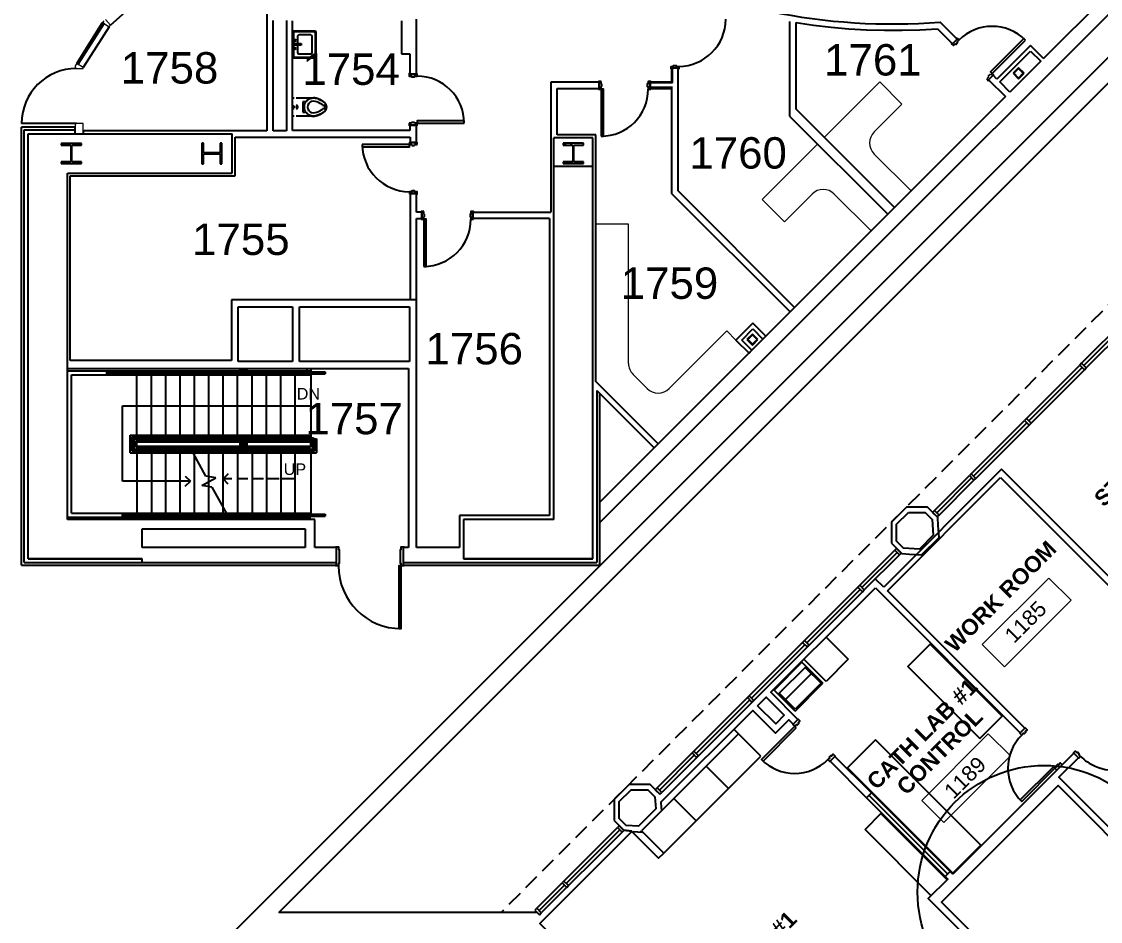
# Model space of a CAD drawing. Header units: inches. Extents: x -59 to 5745, y -269 to 4477.
# Drawn here: x -59 to 766, y 1796 to 2484 of the extents above; entities that cross this region are included whole.
import ezdxf

# ---------------------------------------------------------------- set-up
doc = ezdxf.new("R2010")
doc.units = ezdxf.units.IN
doc.header["$LTSCALE"] = 96
doc.header["$MEASUREMENT"] = 0
doc.linetypes.add('DASHED4', pattern=[0.1875, 0.125, -0.0625])
for name, color, linetype in [('A-ANNO-ROOM', 4, 'CONTINUOUS'), ('A-ANNO-TEXT', 4, 'CONTINUOUS'), ('A-COLS', 5, 'CONTINUOUS'), ('A-DOOR', 2, 'CONTINUOUS'), ('A-FLOR-CASE', 3, 'CONTINUOUS'), ('A-FLOR-HRAL', 1, 'CONTINUOUS'), ('A-FLOR-PFIX', 2, 'CONTINUOUS'), ('A-FLOR-STRS', 2, 'CONTINUOUS'), ('A-GLAZ', 2, 'CONTINUOUS'), ('A-GLAZ-SILL', 1, 'CONTINUOUS'), ('A-SHAFT', 1, 'CONTINUOUS'), ('A-WALL-ABOVE', 8, 'DASHED4'), ('A-WALL-FULL', 6, 'CONTINUOUS')]:
    doc.layers.add(name, color=color, linetype=linetype)
doc.layers.add('A-AREA-IDEN', color=2, linetype='CONTINUOUS', lineweight=9)
doc.styles.add('AE-103I$0$Arial', font='arial.ttf', dxfattribs={"height": 8.851796})
doc.styles.add('Arial', font='arial.ttf')
doc.styles.add('Arial_2', font='arial.ttf', dxfattribs={"height": 11.802395})
doc.styles.add('Arial_B', font='arialbd.ttf', dxfattribs={"height": 12.177074})

# ---------------------------------------------------------------- blocks, each defined once
blk = doc.blocks.new('Room Tag - Room Tag-10342-LEVEL 01 OVERALL FLOOR PLAN CATH _1')
at = {"layer": 'A-AREA-IDEN'}
for p, q in [((-0.375, -0.0625), (-0.375, -0.3125)), ((-0.375, -0.0625), (0.375, -0.0625)), ((0.375, -0.0625), (0.375, -0.3125)), ((-0.375, -0.3125), (0.375, -0.3125))]:
    blk.add_line(p, q, dxfattribs=at)

msp = doc.modelspace()

# ---------------------------------------------------------------- linework, layer by layer
at = {"layer": 'A-ANNO-ROOM'}
for p, q in [((17.7, 2189.95), (161.83, 2189.95)), ((17.7, 2132.45), (17.7, 2189.95))]:
    msp.add_line(p, q, dxfattribs=at)
at = {"layer": 'A-ANNO-TEXT'}
for p, q in [((98.72, 2137.97), (94.83, 2134.08)), ((69.68, 2132.45), (17.7, 2132.45)), ((65.79, 2136.34), (69.68, 2132.45)), ((65.79, 2128.56), (69.68, 2132.45)), ((98.72, 2130.19), (94.83, 2134.08)), ((101.43, 2134.08), (94.83, 2134.08)), ((113.53, 2134.08), (105.83, 2134.08)), ((125.63, 2134.08), (116.83, 2134.08)), ((137.73, 2134.08), (127.83, 2134.08)), ((149.83, 2134.08), (138.83, 2134.08))]:
    msp.add_line(p, q, dxfattribs=at)
at = {"layer": 'A-COLS'}
for p, q in [((703.2, 2448.61), (698.96, 2444.37)), ((698.96, 2444.37), (703.2, 2440.12)), ((699.62, 2444.37), (703.2, 2447.95)), ((703.2, 2440.78), (699.62, 2444.37)), ((707.44, 2444.37), (703.2, 2448.61)), ((703.2, 2447.95), (706.79, 2444.37)), ((703.2, 2440.12), (707.44, 2444.37)), ((706.79, 2444.37), (703.2, 2440.78)), ((-13.6, 2390.69), (-29.25, 2390.69)), ((-29.25, 2390.69), (-29.25, 2389.38)), ((-29.25, 2389.38), (-21.84, 2389.38)), ((-21.84, 2389.38), (-21.84, 2376.78)), ((-21.01, 2376.78), (-21.01, 2389.38)), ((-21.01, 2389.38), (-13.6, 2389.38)), ((-13.6, 2389.38), (-13.6, 2390.69)), ((78.47, 2390.9), (78.47, 2375.25)), ((79.78, 2390.9), (78.47, 2390.9)), ((79.78, 2383.49), (79.78, 2390.9)), ((93.69, 2390.9), (92.38, 2390.9)), ((92.38, 2390.9), (92.38, 2383.49)), ((93.69, 2375.25), (93.69, 2390.9)), ((370.43, 2390.83), (354.73, 2390.83)), ((354.73, 2390.83), (354.73, 2389.39)), ((354.73, 2389.39), (362.13, 2389.39)), ((355.62, 2389.39), (357.06, 2390.83)), ((360.23, 2389.39), (361.67, 2390.83)), ((362.13, 2389.39), (362.13, 2376.77)), ((363.02, 2376.77), (363.02, 2389.39)), ((363.02, 2389.39), (370.43, 2389.39)), ((370.43, 2389.39), (370.43, 2390.83)), ((-21.84, 2376.78), (-29.25, 2376.78)), ((-29.25, 2376.78), (-29.25, 2375.47)), ((-13.6, 2376.78), (-21.01, 2376.78)), ((-13.6, 2375.47), (-13.6, 2376.78)), ((92.38, 2383.49), (79.78, 2383.49)), ((79.78, 2375.25), (79.78, 2382.66)), ((79.78, 2382.66), (92.38, 2382.66)), ((92.38, 2382.66), (92.38, 2375.25)), ((362.13, 2376.77), (354.73, 2376.77)), ((354.73, 2376.77), (354.73, 2375.33)), ((360.57, 2375.33), (362.01, 2376.77)), ((362.13, 2376.89), (363.02, 2377.78)), ((370.43, 2376.77), (363.02, 2376.77)), ((365.17, 2375.33), (366.61, 2376.77)), ((370.43, 2375.33), (370.43, 2376.77)), ((-29.25, 2375.47), (-13.6, 2375.47)), ((78.47, 2375.25), (79.78, 2375.25)), ((92.38, 2375.25), (93.69, 2375.25)), ((354.73, 2375.33), (370.43, 2375.33)), ((499.55, 2244.96), (495.31, 2240.72)), ((503.8, 2240.72), (499.55, 2244.96)), ((495.31, 2240.72), (499.55, 2236.48)), ((495.97, 2240.72), (499.55, 2244.31)), ((499.55, 2237.13), (495.97, 2240.72)), ((499.55, 2244.31), (503.14, 2240.72)), ((499.55, 2236.48), (503.8, 2240.72)), ((503.14, 2240.72), (499.55, 2237.13))]:
    msp.add_line(p, q, dxfattribs=at)
at = {"layer": 'A-DOOR'}
for p, q in [((681.15, 2443.35), (679.74, 2441.93)), ((680.22, 2439.42), (683.67, 2442.86)), ((681.59, 2442.91), (681.15, 2443.35)), ((682.96, 2444.28), (681.59, 2442.91)), ((684.37, 2442.86), (682.96, 2444.28)), ((683.67, 2442.86), (684.02, 2442.51)), ((684.02, 2442.51), (684.37, 2442.86)), ((381.83, 2438.2), (381.83, 2437.7)), ((383.83, 2438.2), (381.83, 2438.2)), ((381.83, 2437.7), (382.33, 2437.7)), ((382.33, 2437.7), (382.33, 2432.83)), ((383.83, 2436.26), (383.83, 2438.2)), ((384.45, 2436.26), (383.83, 2436.26)), ((384.45, 2434.26), (384.45, 2436.26)), ((680.18, 2441.49), (678.81, 2440.12)), ((678.81, 2440.12), (680.22, 2438.71)), ((679.74, 2441.93), (680.18, 2441.49)), ((680.57, 2439.06), (680.22, 2439.42)), ((680.22, 2438.71), (680.57, 2439.06)), ((382.33, 2432.83), (381.83, 2432.83)), ((381.83, 2432.83), (381.83, 2432.33)), ((381.83, 2432.33), (383.83, 2432.33)), ((383.83, 2432.33), (383.83, 2434.26)), ((383.83, 2434.26), (384.45, 2434.26)), ((-17.42, 2406.08), (-59.42, 2406.08)), ((238.89, 2406.2), (236.95, 2406.2)), ((236.95, 2406.2), (236.95, 2404.2)), ((236.95, 2404.2), (237.45, 2404.2)), ((237.45, 2404.2), (237.45, 2404.7)), ((237.45, 2404.7), (242.58, 2404.7)), ((241.14, 2406.82), (238.89, 2406.82)), ((238.89, 2406.82), (238.89, 2406.2)), ((241.14, 2406.2), (241.14, 2406.82)), ((243.08, 2406.2), (241.14, 2406.2)), ((242.58, 2404.7), (242.58, 2404.2)), ((242.58, 2404.2), (243.08, 2404.2)), ((243.08, 2404.2), (243.08, 2406.2)), ((237.7, 2391.83), (237.2, 2391.83)), ((237.2, 2391.83), (237.2, 2389.83)), ((237.2, 2389.83), (239.14, 2389.83)), ((237.7, 2391.33), (237.7, 2391.83)), ((242.58, 2391.33), (237.7, 2391.33)), ((239.14, 2389.83), (239.14, 2389.21)), ((239.14, 2389.21), (241.14, 2389.21)), ((241.14, 2389.21), (241.14, 2389.83)), ((241.14, 2389.83), (243.08, 2389.83)), ((243.08, 2391.83), (242.58, 2391.83)), ((242.58, 2391.83), (242.58, 2391.33)), ((243.08, 2389.83), (243.08, 2391.83)), ((246.2, 2338.58), (246.2, 2338.08)), ((248.2, 2338.58), (246.2, 2338.58)), ((246.2, 2338.08), (246.7, 2338.08)), ((246.7, 2338.08), (246.7, 2333.2)), ((248.2, 2336.64), (248.2, 2338.58)), ((248.82, 2336.64), (248.2, 2336.64)), ((248.82, 2334.64), (248.82, 2336.64)), ((246.7, 2333.2), (246.2, 2333.2)), ((246.2, 2333.2), (246.2, 2332.7)), ((246.2, 2332.7), (248.2, 2332.7)), ((248.2, 2332.7), (248.2, 2334.64)), ((248.2, 2334.64), (248.82, 2334.64)), ((230.33, 2069.51), (230.33, 2080.14))]:
    msp.add_line(p, q, dxfattribs=at)
for points in [[(656.09, 2471.15), (655.74, 2470.79), (656.09, 2470.44), (652.64, 2466.99), (652.29, 2467.35), (651.94, 2466.99), (653.35, 2465.58), (654.72, 2466.95), (655.16, 2466.51), (656.58, 2467.92), (656.13, 2468.36), (657.5, 2469.73)], [(708.42, 2469.73), (707.18, 2470.97), (681.72, 2445.52), (682.96, 2444.28)], [(243.08, 2444.2), (242.58, 2444.2), (242.58, 2443.7), (237.45, 2443.7), (237.45, 2444.2), (236.95, 2444.2), (236.95, 2442.2), (238.89, 2442.2), (238.89, 2441.58), (241.14, 2441.58), (241.14, 2442.2), (243.08, 2442.2)], [(442.7, 2447.7), (442.7, 2448.2), (437.83, 2448.2), (437.83, 2447.7), (437.33, 2447.7), (437.33, 2449.7), (439.27, 2449.7), (439.27, 2450.33), (441.27, 2450.33), (441.27, 2449.7), (443.2, 2449.7), (443.2, 2447.7)], [(421.83, 2432.33), (421.83, 2432.83), (421.33, 2432.83), (421.33, 2437.7), (421.83, 2437.7), (421.83, 2438.2), (419.83, 2438.2), (419.83, 2436.26), (419.2, 2436.26), (419.2, 2434.26), (419.83, 2434.26), (419.83, 2432.33)], [(383.83, 2396.33), (385.58, 2396.33), (385.58, 2432.33), (383.83, 2432.33)], [(279.08, 2406.2), (279.08, 2407.95), (243.08, 2407.95), (243.08, 2406.2)], [(201.2, 2389.83), (201.2, 2388.08), (237.2, 2388.08), (237.2, 2389.83)], [(237.2, 2351.83), (237.7, 2351.83), (237.7, 2352.33), (242.58, 2352.33), (242.58, 2351.83), (243.08, 2351.83), (243.08, 2353.83), (241.14, 2353.83), (241.14, 2354.45), (239.14, 2354.45), (239.14, 2353.83), (237.2, 2353.83)], [(286.2, 2332.7), (286.2, 2333.2), (285.7, 2333.2), (285.7, 2338.08), (286.2, 2338.08), (286.2, 2338.58), (284.2, 2338.58), (284.2, 2336.64), (283.58, 2336.64), (283.58, 2334.64), (284.2, 2334.64), (284.2, 2332.7)], [(248.2, 2296.7), (249.95, 2296.7), (249.95, 2332.7), (248.2, 2332.7)], [(180.95, 2068.08), (181.45, 2068.08), (181.45, 2081.58), (180.95, 2081.58), (180.95, 2082.08), (182.95, 2082.08), (182.95, 2080.14), (183.58, 2080.14), (183.58, 2069.51), (182.95, 2069.51), (182.95, 2067.58), (180.95, 2067.58)], [(533.17, 1943.64), (531.93, 1944.88), (506.47, 1919.42), (507.71, 1918.18)], [(729.8, 1913.98), (731.04, 1912.74), (705.58, 1887.29), (704.35, 1888.52)]]:
    msp.add_lwpolyline(points, close=True, dxfattribs=at)
for points in [[(230.96, 2067.58), (230.96, 2069.51), (230.33, 2069.51), (230.33, 2080.14), (230.95, 2080.14), (230.95, 2082.08), (232.95, 2082.08), (232.95, 2081.58), (232.45, 2081.58), (232.45, 2068.08), (232.95, 2068.08), (232.95, 2067.58), (230.95, 2067.58), (229.2, 2067.58), (229.2, 2019.58), (230.95, 2019.58), (230.95, 2067.58), (230.95, 2069.51)], [(530.69, 1946.47), (530.51, 1946.29), (531.93, 1944.88), (533.34, 1946.29), (533.79, 1945.85), (535.02, 1947.09), (534.58, 1947.53), (535.99, 1948.94), (534.58, 1950.36), (534.4, 1950.18)], [(707.93, 1943.37), (708.23, 1943.68), (709.65, 1942.26), (708.23, 1940.85), (708.68, 1940.41), (707.44, 1939.17), (707, 1939.61), (705.58, 1938.2), (704.17, 1939.61), (704.48, 1939.92)], [(562.69, 1921.89), (562.86, 1922.07), (561.45, 1923.49), (560.04, 1922.07), (559.59, 1922.51), (558.36, 1921.28), (558.8, 1920.83), (557.38, 1919.42), (558.8, 1918.01), (558.98, 1918.18)], [(745.4, 1924.28), (745.14, 1924.54), (746.55, 1925.96), (747.97, 1924.54), (748.41, 1924.99), (749.65, 1923.75), (749.2, 1923.31), (750.62, 1921.89), (749.2, 1920.48), (748.94, 1920.74)], [(732.45, 1911.33), (731.04, 1912.74), (732.45, 1914.16), (732.01, 1914.6), (733.25, 1915.84), (733.69, 1915.39), (735.11, 1916.81), (736.52, 1915.39)]]:
    msp.add_lwpolyline(points, dxfattribs=at)
for centre, radius, start, end in [((443.2, 2485.7), 36, 270, 0), ((443.2, 2485.7), 36, 270, 0), ((682.96, 2444.28), 36, 45, 135), ((682.96, 2444.28), 36, 45, 135), ((-17.42, 2406.08), 42, 90, 180), ((243.08, 2406.2), 36, 0, 90), ((243.08, 2406.2), 36, 0, 90), ((383.83, 2432.33), 36, 270, 0), ((383.83, 2432.33), 36, 270, 0), ((237.2, 2389.83), 36, 180, 270), ((237.2, 2389.83), 36, 180, 270), ((248.2, 2332.7), 36, 270, 0), ((248.2, 2332.7), 36, 270, 0), ((230.95, 2067.58), 48, 180, 270), ((230.95, 2067.58), 48, 180, 270), ((731.04, 1912.74), 36, 135, 225), ((531.93, 1944.88), 36, 225, 315), ((776.07, 1947.35), 36, 225, 246.41721), ((776.07, 1947.35), 36, 246.41721, 315)]:
    msp.add_arc(centre, radius, start, end, dxfattribs=at)
at = {"layer": 'A-FLOR-CASE', "lineweight": 9}
for p, q in [((597.04, 2437.75), (554.61, 2395.32)), ((614.01, 2420.78), (597.04, 2437.75)), ((592.79, 2399.56), (614.01, 2420.78)), ((549.48, 2390.19), (507.06, 2347.77)), ((621, 2354.39), (592.79, 2382.59)), ((524.03, 2330.8), (545.24, 2352.01)), ((562.21, 2352.01), (590.42, 2323.8)), ((507.06, 2347.77), (524.03, 2330.8)), ((404.83, 2329.08), (379.83, 2329.08)), ((404.83, 2222.51), (404.83, 2329.08)), ((480.02, 2247.35), (436, 2203.33)), ((487, 2240.37), (480.02, 2247.35)), ((419.03, 2203.33), (408.34, 2214.02))]:
    msp.add_line(p, q, dxfattribs=at)
at = {"layer": 'A-FLOR-CASE'}
for p, q in [((539, 1996.14), (555.97, 2013.11)), ((555.97, 2013.11), (572.94, 1996.14)), ((618.38, 1990.67), (636.06, 2008.34)), ((635.53, 2007.81), (618.38, 1990.67)), ((636.06, 2008.34), (635.53, 2007.81)), ((635.53, 2007.81), (690.68, 1952.66)), ((635.53, 2007.81), (690.68, 1952.66)), ((555.97, 1979.17), (539, 1996.14)), ((572.94, 1996.14), (555.97, 1979.17)), ((673.53, 1935.51), (618.38, 1990.67)), ((618.38, 1990.67), (673.53, 1935.51)), ((691.21, 1953.19), (673.53, 1935.51)), ((673.53, 1935.51), (690.68, 1952.66)), ((690.68, 1952.66), (691.21, 1953.19)), ((489.02, 1939.09), (464.27, 1914.34)), ((505.99, 1922.12), (489.02, 1939.09)), ((571.88, 1912.7), (593.8, 1934.62)), ((593.8, 1934.62), (572.41, 1913.23)), ((593.8, 1934.62), (674.41, 1854.01)), ((674.41, 1854.01), (593.8, 1934.62)), ((481.24, 1897.37), (505.99, 1922.12)), ((464.27, 1914.34), (439.52, 1889.59)), ((464.27, 1914.34), (481.24, 1897.37)), ((481.24, 1897.37), (464.27, 1914.34)), ((572.41, 1913.23), (571.88, 1912.7)), ((653.02, 1832.62), (572.41, 1913.23)), ((653.02, 1832.62), (572.41, 1913.23)), ((456.49, 1872.62), (481.24, 1897.37)), ((439.52, 1889.59), (414.77, 1864.84)), ((439.52, 1889.59), (456.49, 1872.62)), ((456.49, 1872.62), (439.52, 1889.59)), ((585.73, 1865.97), (598.46, 1878.7)), ((597.92, 1878.17), (585.73, 1865.97)), ((598.46, 1878.7), (597.92, 1878.17)), ((597.92, 1878.17), (648.61, 1827.49)), ((597.92, 1878.17), (648.61, 1827.49)), ((431.74, 1847.87), (456.49, 1872.62)), ((636.41, 1815.29), (585.73, 1865.97)), ((585.73, 1865.97), (636.41, 1815.29)), ((414.77, 1864.84), (431.74, 1847.87)), ((674.41, 1854.01), (652.49, 1832.09)), ((653.02, 1832.62), (674.41, 1854.01)), ((652.49, 1832.09), (653.02, 1832.62))]:
    msp.add_line(p, q, dxfattribs=at)
at = {"layer": 'A-FLOR-CASE', "lineweight": 9}
for centre, start, end in [((601.28, 2391.08), 135, 225), ((553.73, 2343.52), 45, 135), ((416.83, 2222.51), 180, 225), ((427.52, 2211.82), 225, 315)]:
    msp.add_arc(centre, 12, start, end, dxfattribs=at)
at = {"layer": 'A-FLOR-HRAL'}
for p, q in [((5.83, 2214.45), (5.83, 2215.95)), ((5.83, 2215.95), (172.83, 2215.95)), ((5.83, 2214.45), (172.83, 2214.45)), ((108.33, 2218.58), (108.33, 2216.7)), ((109.83, 2218.58), (109.83, 2216.7)), ((111.33, 2218.58), (111.33, 2216.7)), ((112.83, 2218.58), (112.83, 2216.7)), ((172.83, 2215.95), (172.83, 2214.45)), ((23.58, 2167.7), (160.83, 2167.7)), ((23.58, 2153.95), (23.58, 2167.7)), ((25.08, 2166.2), (160.83, 2166.2)), ((25.08, 2155.45), (25.08, 2166.2)), ((26.58, 2164.7), (160.83, 2164.7)), ((26.58, 2156.95), (26.58, 2164.7)), ((28.08, 2163.2), (160.83, 2163.2)), ((28.08, 2158.45), (28.08, 2163.2)), ((108.33, 2162.45), (108.33, 2159.2)), ((109.83, 2162.45), (109.83, 2159.2)), ((111.33, 2162.45), (111.33, 2159.2)), ((112.83, 2162.45), (112.83, 2159.2)), ((160.83, 2167.7), (160.83, 2166.2)), ((160.83, 2164.7), (160.83, 2163.2)), ((161.58, 2164.7), (163.08, 2164.7)), ((161.58, 2164.7), (161.58, 2158.45)), ((163.08, 2164.7), (163.08, 2156.95)), ((164.58, 2164.7), (166.08, 2164.7)), ((164.58, 2164.7), (164.58, 2155.45)), ((166.08, 2164.7), (166.08, 2153.95)), ((23.58, 2153.95), (166.08, 2153.95)), ((25.08, 2155.45), (164.58, 2155.45)), ((26.58, 2156.95), (163.08, 2156.95)), ((28.08, 2158.45), (161.58, 2158.45)), ((69.24, 2158.45), (70.07, 2156.95)), ((70.9, 2155.45), (71.73, 2153.95)), ((17.7, 2105.7), (17.7, 2107.2)), ((17.7, 2107.2), (97.58, 2107.2)), ((17.7, 2105.7), (98.41, 2105.7)), ((97.58, 2107.2), (98.41, 2105.7)), ((97.58, 2107.2), (172.83, 2107.2)), ((98.41, 2105.7), (172.83, 2105.7)), ((172.83, 2107.2), (172.83, 2105.7))]:
    msp.add_line(p, q, dxfattribs=at)
at = {"layer": 'A-FLOR-PFIX'}
for p, q in [((164.95, 2476.7), (147.7, 2476.7)), ((164.45, 2476.2), (148.7, 2476.2)), ((148.7, 2476.2), (148.7, 2456.7)), ((165.95, 2457.2), (165.95, 2475.7)), ((151.7, 2472.7), (151.7, 2467.08)), ((161.95, 2473.7), (152.7, 2473.7)), ((162.95, 2460.2), (162.95, 2472.7)), ((165.45, 2457.7), (165.45, 2475.2)), ((149.16, 2465.83), (149.16, 2467.08)), ((149.16, 2467.08), (154.38, 2467.08)), ((154.38, 2465.83), (149.16, 2465.83)), ((151.7, 2465.83), (151.7, 2460.2)), ((152.7, 2459.2), (161.95, 2459.2)), ((154.38, 2467.08), (154.38, 2465.83)), ((147.7, 2456.2), (164.95, 2456.2)), ((148.7, 2456.7), (164.45, 2456.7)), ((147.7, 2425.58), (149.2, 2425.58)), ((147.7, 2419.58), (149.21, 2419.58)), ((150.7, 2425.58), (163.9, 2425.58)), ((158.16, 2422.58), (155.65, 2422.58)), ((155.65, 2422.58), (155.65, 2414.58)), ((156.91, 2418.86), (156.93, 2419.14)), ((156.91, 2418.66), (156.91, 2418.86)), ((156.91, 2418.38), (156.91, 2418.52)), ((156.92, 2418.1), (156.91, 2418.38)), ((156.95, 2417.82), (156.92, 2418.1)), ((156.93, 2419.14), (156.96, 2419.42)), ((156.96, 2419.42), (156.99, 2419.69)), ((156.99, 2419.69), (157.04, 2419.97)), ((157.04, 2419.97), (157.11, 2420.24)), ((157.11, 2420.24), (157.18, 2420.51)), ((157.18, 2420.51), (157.26, 2420.78)), ((157.26, 2420.78), (157.35, 2421.04)), ((157.35, 2421.04), (157.46, 2421.3)), ((157.46, 2421.3), (157.57, 2421.56)), ((157.57, 2421.56), (157.7, 2421.81)), ((157.7, 2421.81), (157.83, 2422.06)), ((157.83, 2422.06), (157.97, 2422.3)), ((157.97, 2422.3), (158.13, 2422.53)), ((158.13, 2422.53), (158.29, 2422.76)), ((158.29, 2422.76), (158.46, 2422.98)), ((158.46, 2422.98), (158.64, 2423.19)), ((158.64, 2423.19), (158.83, 2423.4)), ((158.83, 2423.4), (159.03, 2423.6)), ((159.03, 2423.6), (159.23, 2423.79)), ((159.23, 2423.79), (159.44, 2423.97)), ((159.44, 2423.97), (159.66, 2424.15)), ((159.66, 2424.15), (159.89, 2424.31)), ((159.89, 2424.31), (160.12, 2424.47)), ((160.12, 2424.47), (160.36, 2424.61)), ((160.36, 2424.61), (160.61, 2424.75)), ((160.61, 2424.75), (160.86, 2424.88)), ((160.86, 2424.88), (161.11, 2424.99)), ((161.11, 2424.99), (161.37, 2425.1)), ((161.37, 2425.1), (161.63, 2425.2)), ((161.63, 2425.2), (161.9, 2425.28)), ((161.9, 2425.28), (162.17, 2425.36)), ((162.17, 2425.36), (162.44, 2425.42)), ((162.44, 2425.42), (162.72, 2425.48)), ((162.72, 2425.48), (162.99, 2425.52)), ((162.99, 2425.52), (163.27, 2425.55)), ((163.27, 2425.55), (163.55, 2425.57)), ((163.55, 2425.57), (163.83, 2425.58)), ((163.83, 2425.58), (164.11, 2425.57)), ((164.11, 2425.57), (164.39, 2425.56)), ((164.39, 2425.56), (164.67, 2425.54)), ((164.67, 2425.54), (164.95, 2425.5)), ((164.95, 2425.5), (165.22, 2425.45)), ((165.22, 2425.45), (165.5, 2425.39)), ((165.5, 2425.39), (165.77, 2425.33)), ((165.77, 2425.33), (165.96, 2425.27)), ((165.96, 2425.27), (166.83, 2424.98)), ((166.83, 2424.98), (167.69, 2424.66)), ((167.69, 2424.66), (168.54, 2424.31)), ((168.54, 2424.31), (169.37, 2423.92)), ((169.37, 2423.92), (170.19, 2423.49)), ((170.19, 2423.49), (170.99, 2423.04)), ((170.7, 2420.08), (173.47, 2420.08)), ((170.99, 2423.04), (171.34, 2422.83)), ((171.34, 2422.83), (171.51, 2422.72)), ((171.51, 2422.72), (171.67, 2422.6)), ((171.67, 2422.6), (171.83, 2422.48)), ((171.83, 2422.48), (171.98, 2422.35)), ((171.98, 2422.35), (172.13, 2422.22)), ((172.13, 2422.22), (172.27, 2422.08)), ((172.27, 2422.08), (172.41, 2421.93)), ((172.41, 2421.93), (172.54, 2421.78)), ((172.54, 2421.78), (172.67, 2421.63)), ((172.67, 2421.63), (172.78, 2421.47)), ((172.78, 2421.47), (172.9, 2421.3)), ((172.9, 2421.3), (173, 2421.13)), ((173, 2421.13), (173.1, 2420.96)), ((173.1, 2420.96), (173.19, 2420.78)), ((173.19, 2420.78), (173.28, 2420.6)), ((173.28, 2420.6), (173.35, 2420.41)), ((173.35, 2420.41), (173.42, 2420.22)), ((173.42, 2420.22), (173.49, 2420.03)), ((173.49, 2420.03), (173.54, 2419.84)), ((173.54, 2419.84), (173.59, 2419.65)), ((173.59, 2419.65), (173.63, 2419.45)), ((173.63, 2419.45), (173.66, 2419.25)), ((173.67, 2417.98), (173.64, 2417.78)), ((173.66, 2419.25), (173.68, 2419.06)), ((173.69, 2418.18), (173.67, 2417.98)), ((173.68, 2419.06), (173.69, 2418.86)), ((173.69, 2418.86), (173.7, 2418.66)), ((173.7, 2418.38), (173.69, 2418.18)), ((173.7, 2418.66), (173.7, 2418.58)), ((173.7, 2418.58), (173.7, 2418.38)), ((147.7, 2417.58), (149.21, 2417.58)), ((149.21, 2411.58), (147.7, 2411.58)), ((163.9, 2411.58), (150.7, 2411.58)), ((155.65, 2414.58), (158.16, 2414.58)), ((156.98, 2417.54), (156.95, 2417.82)), ((157.03, 2417.27), (156.98, 2417.54)), ((157.09, 2416.99), (157.03, 2417.27)), ((157.15, 2416.72), (157.09, 2416.99)), ((157.23, 2416.45), (157.15, 2416.72)), ((157.32, 2416.19), (157.23, 2416.45)), ((157.43, 2415.93), (157.32, 2416.19)), ((157.54, 2415.67), (157.43, 2415.93)), ((157.66, 2415.42), (157.54, 2415.67)), ((157.79, 2415.17), (157.66, 2415.42)), ((157.93, 2414.93), (157.79, 2415.17)), ((158.08, 2414.69), (157.93, 2414.93)), ((158.24, 2414.46), (158.08, 2414.69)), ((158.41, 2414.24), (158.24, 2414.46)), ((158.59, 2414.02), (158.41, 2414.24)), ((158.77, 2413.82), (158.59, 2414.02)), ((158.97, 2413.61), (158.77, 2413.82)), ((159.17, 2413.42), (158.97, 2413.61)), ((159.38, 2413.24), (159.17, 2413.42)), ((159.6, 2413.06), (159.38, 2413.24)), ((159.82, 2412.89), (159.6, 2413.06)), ((160.05, 2412.73), (159.82, 2412.89)), ((160.29, 2412.58), (160.05, 2412.73)), ((160.53, 2412.44), (160.29, 2412.58)), ((160.78, 2412.31), (160.53, 2412.44)), ((161.03, 2412.19), (160.78, 2412.31)), ((161.29, 2412.08), (161.03, 2412.19)), ((161.55, 2411.98), (161.29, 2412.08)), ((161.82, 2411.9), (161.55, 2411.98)), ((162.09, 2411.82), (161.82, 2411.9)), ((162.36, 2411.75), (162.09, 2411.82)), ((162.63, 2411.69), (162.36, 2411.75)), ((162.91, 2411.65), (162.63, 2411.69)), ((163.19, 2411.61), (162.91, 2411.65)), ((163.47, 2411.59), (163.19, 2411.61)), ((163.75, 2411.58), (163.47, 2411.59)), ((164.03, 2411.58), (163.75, 2411.58)), ((164.31, 2411.59), (164.03, 2411.58)), ((164.58, 2411.61), (164.31, 2411.59)), ((164.86, 2411.64), (164.58, 2411.61)), ((165.14, 2411.69), (164.86, 2411.64)), ((165.41, 2411.74), (165.14, 2411.69)), ((165.69, 2411.81), (165.41, 2411.74)), ((165.96, 2411.88), (165.69, 2411.81)), ((166.34, 2412.01), (165.96, 2411.88)), ((167.21, 2412.31), (166.34, 2412.01)), ((168.07, 2412.65), (167.21, 2412.31)), ((168.91, 2413.02), (168.07, 2412.65)), ((169.74, 2413.42), (168.91, 2413.02)), ((170.55, 2413.86), (169.74, 2413.42)), ((171.34, 2414.33), (170.55, 2413.86)), ((173.47, 2417.08), (170.7, 2417.08)), ((171.4, 2414.37), (171.34, 2414.33)), ((171.57, 2414.48), (171.4, 2414.37)), ((171.73, 2414.6), (171.57, 2414.48)), ((171.89, 2414.72), (171.73, 2414.6)), ((172.04, 2414.85), (171.89, 2414.72)), ((172.19, 2414.99), (172.04, 2414.85)), ((172.33, 2415.13), (172.19, 2414.99)), ((172.46, 2415.28), (172.33, 2415.13)), ((172.59, 2415.43), (172.46, 2415.28)), ((172.71, 2415.59), (172.59, 2415.43)), ((172.83, 2415.75), (172.71, 2415.59)), ((172.94, 2415.92), (172.83, 2415.75)), ((173.04, 2416.09), (172.94, 2415.92)), ((173.14, 2416.27), (173.04, 2416.09)), ((173.23, 2416.45), (173.14, 2416.27)), ((173.31, 2416.63), (173.23, 2416.45)), ((173.38, 2416.82), (173.31, 2416.63)), ((173.45, 2417), (173.38, 2416.82)), ((173.51, 2417.2), (173.45, 2417)), ((173.56, 2417.39), (173.51, 2417.2)), ((173.6, 2417.58), (173.56, 2417.39)), ((173.64, 2417.78), (173.6, 2417.58)), ((537.41, 1993.85), (516.2, 1972.63)), ((540.59, 1990.66), (519.38, 1969.45)), ((537.41, 1993.85), (540.59, 1990.66)), ((539.89, 1989.96), (552.08, 1977.78)), ((540.59, 1990.66), (553.49, 1977.77)), ((524.86, 1965.35), (544.68, 1985.17)), ((519.38, 1969.45), (516.2, 1972.63)), ((552.08, 1977.78), (532.26, 1957.95)), ((532.27, 1956.55), (553.49, 1977.77)), ((532.27, 1956.55), (519.38, 1969.45)), ((532.26, 1957.95), (520.07, 1970.14))]:
    msp.add_line(p, q, dxfattribs=at)
for centre in [(149.7, 2469.58), (149.7, 2463.33)]:
    msp.add_circle(centre, 0.75, dxfattribs=at)
for centre, radius, start, end in [((164.45, 2475.2), 1, 0, 90), ((164.95, 2475.7), 1, 0, 90), ((152.7, 2472.7), 1, 90, 180), ((161.95, 2472.7), 1, 0, 90), ((152.7, 2460.2), 1, 180, 270), ((161.95, 2460.2), 1, 270, 0), ((164.45, 2457.7), 1, 270, 0), ((164.95, 2457.2), 1, 270, 0), ((150.48, 2418.58), 1.5, 152.11611, 207.88389), ((150.48, 2418.58), 1.5, 278.82675, 80.89379), ((150.48, 2418.58), 0.996, 283.51575, 76.57698), ((163.9, 2418.58), 7, 72.96472, 145.1501), ((163.9, 2418.58), 4.5, 72.96472, 287.03528), ((159.22, 2403.28), 20.5, 58.19954, 72.96472), ((165.41, 2424.58), 0.5, 90, 110), ((159.22, 2403.28), 23, 58.19954, 72.96472), ((168.7, 2418.58), 2.5, 36.8699, 58.19954), ((168.7, 2418.58), 5, 0, 58.19954), ((168.7, 2418.58), 5, 301.80046, 0), ((168.7, 2418.58), 4, 0, 22.22254), ((168.7, 2418.58), 4, 337.77746, 0), ((163.9, 2418.58), 7, 214.8499, 287.03528), ((159.22, 2433.88), 20.5, 287.03528, 301.80046), ((159.22, 2433.88), 23, 287.03528, 301.80046), ((168.7, 2418.58), 2.5, 301.80046, 323.1301)]:
    msp.add_arc(centre, radius, start, end, dxfattribs=at)
at = {"layer": 'A-FLOR-STRS'}
for p, q in [((-24.17, 2104.95), (-24.17, 2216.7)), ((-24.17, 2216.7), (161.83, 2216.7)), ((-21.17, 2213.7), (161.83, 2213.7)), ((-21.17, 2107.95), (-21.17, 2213.7)), ((28.83, 2167.7), (28.83, 2213.7)), ((39.83, 2167.7), (39.83, 2213.7)), ((50.83, 2167.7), (50.83, 2213.7)), ((61.83, 2167.7), (61.83, 2213.7)), ((72.83, 2167.7), (72.83, 2213.7)), ((83.83, 2167.7), (83.83, 2213.7)), ((94.83, 2167.7), (94.83, 2213.7)), ((105.83, 2167.7), (105.83, 2213.7)), ((107.58, 2218.58), (107.58, 2216.7)), ((110.58, 2218.58), (110.58, 2216.7)), ((116.83, 2167.7), (116.83, 2213.7)), ((127.83, 2167.7), (127.83, 2213.7)), ((138.83, 2167.7), (138.83, 2213.7)), ((149.83, 2167.7), (149.83, 2213.7)), ((158.83, 2218.58), (158.83, 2216.7)), ((161.83, 2218.58), (161.83, 2215.95)), ((161.83, 2214.45), (161.83, 2165.45)), ((25.83, 2156.2), (25.83, 2165.45)), ((25.83, 2165.45), (163.83, 2165.45)), ((25.83, 2165.45), (152.83, 2165.45)), ((25.83, 2162.45), (26.58, 2162.45)), ((28.08, 2162.45), (161.58, 2162.45)), ((28.83, 2165.45), (28.83, 2166.2)), ((28.83, 2159.2), (28.83, 2162.45)), ((39.83, 2165.45), (39.83, 2166.2)), ((50.83, 2165.45), (50.83, 2166.2)), ((61.83, 2165.45), (61.83, 2166.2)), ((72.83, 2165.45), (72.83, 2166.2)), ((83.83, 2165.45), (83.83, 2166.2)), ((94.83, 2165.45), (94.83, 2166.2)), ((105.83, 2165.45), (105.83, 2166.2)), ((107.58, 2162.45), (107.58, 2159.2)), ((110.58, 2162.45), (110.58, 2159.2)), ((116.83, 2165.45), (116.83, 2166.2)), ((127.83, 2165.45), (127.83, 2166.2)), ((138.83, 2165.45), (138.83, 2166.2)), ((149.83, 2165.45), (149.83, 2166.2)), ((160.83, 2165.45), (160.83, 2166.2)), ((163.08, 2162.45), (163.83, 2162.45)), ((163.83, 2165.45), (163.83, 2162.45)), ((26.58, 2159.2), (25.83, 2159.2)), ((25.83, 2156.2), (149.83, 2156.2)), ((28.08, 2159.2), (161.58, 2159.2)), ((28.83, 2156.2), (28.83, 2155.45)), ((28.83, 2153.95), (28.83, 2107.95)), ((39.83, 2156.2), (39.83, 2155.45)), ((39.83, 2153.95), (39.83, 2107.95)), ((50.83, 2155.45), (50.83, 2156.2)), ((50.83, 2107.95), (50.83, 2153.95)), ((61.83, 2155.45), (61.83, 2156.2)), ((61.83, 2107.95), (61.83, 2153.95)), ((68.83, 2159.2), (69.24, 2158.45)), ((70.07, 2156.95), (70.9, 2155.45)), ((81.5, 2136.28), (71.73, 2153.95)), ((72.83, 2156.2), (72.83, 2155.45)), ((72.83, 2107.95), (72.83, 2153.95)), ((83.83, 2156.2), (83.83, 2155.45)), ((83.83, 2107.95), (83.83, 2153.95)), ((94.83, 2156.2), (94.83, 2155.45)), ((94.83, 2107.95), (94.83, 2153.95)), ((105.83, 2156.2), (105.83, 2155.45)), ((105.83, 2153.95), (105.83, 2107.95)), ((116.83, 2156.2), (116.83, 2155.45)), ((116.83, 2153.95), (116.83, 2107.95)), ((127.83, 2156.2), (127.83, 2155.45)), ((127.83, 2153.95), (127.83, 2107.95)), ((138.83, 2156.2), (138.83, 2155.45)), ((138.83, 2153.95), (138.83, 2107.95)), ((149.83, 2155.45), (149.83, 2156.2)), ((164.58, 2156.2), (149.83, 2156.2)), ((149.83, 2107.2), (149.83, 2153.95)), ((161.83, 2156.2), (161.83, 2155.47)), ((161.83, 2153.95), (161.83, 2107.2)), ((78.58, 2129.17), (89.08, 2134.98)), ((86.15, 2127.88), (78.58, 2129.17)), ((89.08, 2134.98), (81.5, 2136.28)), ((86.15, 2127.88), (97.58, 2107.2)), ((-24.17, 2104.95), (161.83, 2104.95)), ((-21.17, 2107.95), (161.83, 2107.95)), ((98.41, 2105.7), (98.83, 2104.95)), ((149.83, 2105.7), (149.83, 2104.95)), ((161.83, 2105.7), (161.83, 2104.95))]:
    msp.add_line(p, q, dxfattribs=at)
msp.add_lwpolyline([(163.08, 2159.2), (164.58, 2159.2)], dxfattribs=at)
at = {"layer": 'A-GLAZ'}
for p, q in [((36.62, 2506.17), (8.66, 2481.18)), ((-17.28, 2451.99), (2.52, 2483.14)), ((7.59, 2479.92), (-12.22, 2448.77))]:
    msp.add_line(p, q, dxfattribs=at)
at = {"layer": 'A-GLAZ', "lineweight": 20, "extrusion": (0, 0, -1)}
for p, q in [((3.42, 2484.54), (2.52, 2483.14)), ((8.66, 2481.18), (4.66, 2485.65)), ((2.52, 2483.14), (7.59, 2479.92)), ((7.59, 2479.92), (8.03, 2480.62)), ((8.03, 2480.62), (8.66, 2481.18)), ((-17.28, 2451.99), (-18.42, 2450.2)), ((-12.22, 2448.77), (-17.28, 2451.99)), ((-18.42, 2450.2), (-18.42, 2448.08)), ((-18.42, 2448.08), (-12.42, 2448.08)), ((-12.42, 2448.45), (-12.22, 2448.77)), ((-12.42, 2448.08), (-12.42, 2448.45))]:
    msp.add_line(p, q, dxfattribs=at)
at = {"layer": 'A-GLAZ', "lineweight": 13}
for p, q in [((3.16, 2482.73), (-16.65, 2451.59)), ((-15.81, 2451.05), (4, 2482.2)), ((4, 2482.2), (3.16, 2482.73)), ((-16.65, 2451.59), (-15.81, 2451.05))]:
    msp.add_line(p, q, dxfattribs=at)
at = {"layer": 'A-GLAZ', "lineweight": 20}
for p, q in [((-12.42, 2406.08), (-18.42, 2406.08)), ((-18.42, 2406.08), (-18.42, 2398.08)), ((-12.42, 2398.08), (-12.42, 2406.08)), ((-18.42, 2398.08), (-12.42, 2398.08))]:
    msp.add_line(p, q, dxfattribs=at)
at = {"layer": 'A-GLAZ'}
for points in [[(794.13, 2261.69), (753.21, 2220.77)], [(751.79, 2219.35), (710.96, 2178.52)], [(709.54, 2177.1), (668.71, 2136.27)], [(667.3, 2134.85), (640.62, 2108.18)], [(610.22, 2077.77), (583.41, 2050.97)], [(582, 2049.56), (541.16, 2008.72)], [(539.75, 2007.31), (498.91, 1966.47)], [(497.5, 1965.06), (456.58, 1924.14)], [(455.16, 1922.72), (428.49, 1896.05)], [(588.81, 1892.06), (648.91, 1831.96)], [(398.08, 1865.64), (357.19, 1824.75)], [(355.78, 1823.33), (336.36, 1803.91)]]:
    msp.add_lwpolyline(points, dxfattribs=at)
at = {"layer": 'A-GLAZ-SILL'}
for p, q in [((751.44, 2222.53), (792.36, 2263.46)), ((754.98, 2219), (795.9, 2259.92)), ((709.19, 2180.28), (750.03, 2221.12)), ((712.73, 2176.75), (753.56, 2217.58)), ((666.94, 2138.04), (707.78, 2178.87)), ((670.48, 2134.5), (711.31, 2175.33)), ((638.85, 2109.95), (665.53, 2136.62)), ((642.39, 2106.41), (669.06, 2133.09)), ((608.45, 2079.54), (581.65, 2052.74)), ((611.98, 2076.01), (585.18, 2049.2)), ((583.84, 2047.71), (430.24, 1894.3)), ((580.23, 2051.32), (539.4, 2010.49)), ((537.98, 2009.07), (497.15, 1968.24)), ((495.73, 1966.83), (454.81, 1925.9)), ((453.4, 1924.49), (426.72, 1897.82)), ((647.05, 1830.1), (586.95, 1890.21)), ((650.77, 1833.82), (590.66, 1893.92)), ((401.27, 1865.29), (338.12, 1802.15)), ((355.42, 1826.52), (396.32, 1867.41))]:
    msp.add_line(p, q, dxfattribs=at)
at = {"layer": 'A-SHAFT'}
msp.add_circle((722.8, 1818.08), 96.88, dxfattribs=at)
at = {"layer": 'A-WALL-ABOVE'}
msp.add_lwpolyline([(936.89, 2602.06), (1021.88, 2517.07), (307.31, 1802.5)], dxfattribs=at)
at = {"layer": 'A-WALL-FULL'}
for p, q in [((722.38, 2455.77), (932.66, 2666.04)), ((382.58, 2100.41), (925.81, 2643.64)), ((940.21, 2625.18), (-14.1, 1670.87)), ((137.33, 1802.5), (946.01, 2611.18)), ((128.08, 2502), (128.08, 2400.33)), ((132.95, 2400.33), (132.95, 2484.7)), ((143.2, 2484.7), (143.2, 2400.33)), ((147.7, 2400.58), (147.7, 2484.45)), ((231.08, 2484.45), (231.08, 2459.33)), ((242.58, 2443.7), (242.58, 2485.79)), ((528.08, 2483.95), (528.08, 2411.6)), ((532.95, 2416.98), (532.95, 2483.14)), ((532.95, 2483.14), (546.39, 2481.19)), ((546.39, 2481.19), (559.87, 2479.63)), ((559.87, 2479.63), (573.4, 2478.45)), ((573.4, 2478.45), (586.95, 2477.66)), ((586.95, 2477.66), (600.52, 2477.27)), ((600.52, 2477.27), (614.1, 2477.26)), ((614.1, 2477.26), (627.67, 2477.64)), ((627.67, 2477.64), (641.23, 2478.41)), ((641.23, 2478.41), (652.64, 2466.99)), ((656.09, 2470.44), (643.1, 2483.44)), ((652.64, 2466.99), (656.09, 2470.44)), ((231.08, 2459.33), (237.45, 2459.33)), ((237.45, 2459.33), (237.45, 2443.7)), ((712.39, 2465.76), (686.58, 2439.95)), ((688.79, 2437.74), (712.39, 2461.34)), ((722.38, 2455.77), (712.39, 2465.76)), ((712.39, 2461.34), (720.17, 2453.56)), ((720.17, 2453.56), (696.57, 2429.96)), ((237.45, 2443.7), (242.58, 2443.7)), ((437.83, 2448.2), (437.83, 2437.7)), ((442.7, 2448.2), (437.83, 2448.2)), ((438.45, 2437.08), (438.45, 2448.2)), ((442.7, 2354.49), (442.7, 2448.2)), ((683.67, 2442.86), (680.22, 2439.42)), ((686.58, 2439.95), (683.67, 2442.86)), ((382.33, 2437.7), (345.33, 2437.7)), ((345.33, 2437.7), (345.33, 2338.08)), ((382.33, 2432.83), (382.33, 2437.7)), ((437.83, 2437.7), (421.33, 2437.7)), ((421.33, 2437.7), (421.33, 2432.83)), ((438.45, 2437.08), (421.33, 2437.08)), ((680.22, 2439.42), (693.12, 2426.51)), ((696.57, 2429.96), (688.79, 2437.74)), ((350.2, 2432.83), (382.33, 2432.83)), ((350.2, 2397.2), (350.2, 2432.83)), ((693.12, 2426.51), (382.58, 2115.96)), ((438.45, 2433.45), (421.33, 2433.45)), ((421.33, 2432.83), (437.83, 2432.83)), ((437.83, 2432.83), (437.83, 2352.47)), ((528.08, 2411.6), (603.15, 2336.53)), ((608.27, 2341.66), (532.95, 2416.98)), ((-18.42, 2403.08), (-59.42, 2403.08)), ((-59.42, 2068.08), (-59.42, 2403.08)), ((-18.42, 2398.08), (-18.42, 2403.08)), ((242.58, 2404.7), (237.45, 2404.7)), ((237.45, 2404.7), (237.45, 2400.58)), ((242.58, 2391.33), (242.58, 2404.7)), ((-57.42, 2401.08), (-18.42, 2401.08)), ((-57.42, 2070.08), (-57.42, 2401.08)), ((-54.42, 2398.08), (-18.42, 2398.08)), ((-54.42, 2398.08), (101.58, 2398.08)), ((-54.42, 2073.08), (-54.42, 2398.08)), ((128.08, 2400.33), (-12.42, 2400.33)), ((-12.42, 2400.33), (-12.42, 2398.08)), ((101.58, 2368.08), (101.58, 2398.08)), ((103.83, 2365.83), (103.83, 2395.45)), ((103.83, 2395.45), (237.7, 2395.45)), ((143.2, 2400.33), (132.95, 2400.33)), ((237.45, 2400.58), (147.7, 2400.58)), ((237.7, 2395.45), (237.7, 2391.33)), ((347.58, 2103.08), (347.58, 2394.95)), ((377.58, 2394.95), (347.58, 2394.95)), ((379.83, 2397.2), (350.2, 2397.2)), ((377.58, 2073.08), (377.58, 2394.95)), ((379.83, 2208.6), (379.83, 2397.2)), ((237.7, 2391.33), (242.58, 2391.33)), ((377.58, 2373.08), (347.58, 2373.08)), ((-24.42, 2103.08), (-24.42, 2368.08)), ((-24.42, 2368.08), (101.58, 2368.08)), ((-22.17, 2224.7), (-22.17, 2365.83)), ((-22.17, 2365.83), (103.83, 2365.83)), ((242.58, 2352.33), (237.7, 2352.33)), ((237.7, 2352.33), (237.7, 2271.08)), ((242.58, 2338.08), (242.58, 2352.33)), ((437.83, 2352.47), (528.46, 2261.84)), ((531.9, 2265.29), (442.7, 2354.49)), ((246.7, 2338.08), (242.58, 2338.08)), ((246.7, 2333.2), (246.7, 2338.08)), ((285.7, 2338.08), (285.7, 2333.2)), ((285.7, 2338.08), (345.33, 2338.08)), ((603.15, 2336.53), (608.27, 2341.66)), ((242.58, 2333.2), (246.7, 2333.2)), ((242.58, 2081.58), (242.58, 2333.2)), ((344.45, 2333.2), (285.7, 2333.2)), ((344.45, 2333.2), (344.45, 2106.2)), ((242.58, 2271.08), (101.08, 2271.08)), ((101.08, 2271.08), (101.08, 2224.7)), ((106.33, 2265.83), (147.83, 2265.83)), ((106.33, 2223.83), (106.33, 2265.83)), ((147.83, 2265.83), (147.83, 2223.83)), ((153.08, 2265.83), (237.33, 2265.83)), ((153.08, 2223.83), (153.08, 2265.83)), ((237.33, 2265.83), (237.33, 2223.83)), ((528.46, 2261.84), (531.9, 2265.29)), ((499.91, 2253.27), (487, 2240.37)), ((509.9, 2243.28), (499.91, 2253.27)), ((491.42, 2240.37), (499.91, 2248.85)), ((499.91, 2248.85), (507.69, 2241.07)), ((487, 2240.37), (496.99, 2230.38)), ((499.2, 2232.59), (491.42, 2240.37)), ((507.69, 2241.07), (509.9, 2243.28)), ((496.99, 2230.38), (499.2, 2232.59)), ((101.08, 2224.7), (-22.17, 2224.7)), ((147.83, 2223.83), (106.33, 2223.83)), ((237.33, 2223.83), (153.08, 2223.83)), ((-24.42, 2218.58), (236.45, 2218.58)), ((236.45, 2218.58), (236.45, 2081.58)), ((427.52, 2160.91), (379.83, 2208.6)), ((380.58, 2201.83), (424.51, 2157.9)), ((380.58, 2201.83), (380.58, 2070.08)), ((382.58, 2199.83), (382.58, 2068.08)), ((424.51, 2157.9), (427.52, 2160.91)), ((690.17, 2141.44), (600.01, 2051.29)), ((794.81, 2036.8), (690.17, 2141.44)), ((602.84, 2048.46), (689.46, 2135.08)), ((689.46, 2135.08), (814.96, 2009.58)), ((344.45, 2106.2), (275.45, 2106.2)), ((275.45, 2106.2), (275.45, 2081.58)), ((32.72, 2103.08), (-24.42, 2103.08)), ((164.83, 2103.08), (32.72, 2103.08)), ((164.83, 2081.58), (164.83, 2103.08)), ((347.58, 2103.08), (278.58, 2103.08)), ((278.58, 2103.08), (278.58, 2073.08)), ((32.72, 2095.83), (157.58, 2095.83)), ((32.72, 2081.58), (32.72, 2095.83)), ((157.58, 2095.83), (157.58, 2081.58)), ((157.58, 2081.58), (32.72, 2081.58)), ((181.45, 2081.58), (164.83, 2081.58)), ((181.45, 2068.08), (181.45, 2081.58)), ((236.45, 2081.58), (232.45, 2081.58)), ((232.45, 2081.58), (232.45, 2068.08)), ((275.45, 2081.58), (242.58, 2081.58)), ((32.72, 2073.08), (-54.42, 2073.08)), ((-54.42, 2073.08), (32.72, 2073.08)), ((32.72, 2070.08), (32.72, 2073.08)), ((377.58, 2073.08), (278.58, 2073.08)), ((278.58, 2073.08), (377.58, 2073.08)), ((-59.42, 2068.08), (181.45, 2068.08)), ((-57.42, 2070.08), (181.45, 2070.08)), ((232.45, 2070.08), (380.58, 2070.08)), ((232.45, 2068.08), (382.58, 2068.08)), ((600.01, 2051.29), (593.54, 2057.75)), ((555.97, 2013.11), (593.63, 2050.77)), ((593.63, 2050.77), (704.48, 1939.92)), ((707.93, 1943.37), (602.84, 2048.46)), ((489.02, 1939.09), (485.48, 1942.62)), ((704.48, 1939.92), (707.93, 1943.37)), ((562.69, 1921.89), (558.98, 1918.18)), ((558.98, 1918.18), (586.95, 1890.21)), ((590.66, 1893.92), (562.69, 1921.89)), ((405.23, 1900.33), (393.8, 1888.91)), ((421.38, 1900.33), (405.23, 1900.33)), ((428.84, 1892.87), (421.38, 1900.33)), ((726.99, 1905.87), (652.85, 1831.73)), ((426.72, 1897.82), (425.31, 1896.4)), ((425.31, 1896.4), (428.84, 1892.87)), ((430.26, 1894.28), (426.72, 1897.82)), ((428.84, 1892.87), (430.26, 1894.28)), ((586.95, 1890.21), (590.66, 1893.92)), ((393.8, 1888.91), (393.8, 1872.75)), ((393.8, 1872.75), (401.22, 1865.34)), ((397.73, 1868.82), (396.32, 1867.41)), ((396.32, 1867.41), (399.85, 1863.87)), ((401.27, 1865.29), (397.73, 1868.82)), ((399.85, 1863.87), (401.27, 1865.29)), ((401.22, 1865.34), (407.28, 1864.55)), ((407.28, 1864.55), (401.22, 1865.34)), ((407.28, 1864.55), (407.28, 1864.55)), ((408.4, 1864.48), (415.6, 1864.01)), ((414.04, 1864.11), (414.77, 1864.84)), ((652.85, 1831.73), (650.77, 1833.82)), ((334.59, 1805.68), (354.01, 1825.1)), ((288.6, 1802.5), (137.33, 1802.5)), ((334.94, 1802.5), (288.6, 1802.5))]:
    msp.add_line(p, q, dxfattribs=at)
at = {"layer": 'A-WALL-FULL', "extrusion": (0, 0, -1)}
for p, q in [((751.44, 2222.53), (750.03, 2221.12)), ((750.03, 2221.12), (753.56, 2217.58)), ((754.98, 2219), (751.44, 2222.53)), ((753.56, 2217.58), (754.98, 2219)), ((709.19, 2180.28), (707.78, 2178.87)), ((707.78, 2178.87), (711.31, 2175.33)), ((712.73, 2176.75), (709.19, 2180.28)), ((711.31, 2175.33), (712.73, 2176.75)), ((666.94, 2138.04), (665.53, 2136.62)), ((670.48, 2134.5), (666.94, 2138.04)), ((665.53, 2136.62), (669.06, 2133.09)), ((669.06, 2133.09), (670.48, 2134.5)), ((638.85, 2109.95), (637.44, 2108.53)), ((637.44, 2108.53), (640.98, 2105)), ((642.39, 2106.41), (638.85, 2109.95)), ((640.98, 2105), (642.39, 2106.41)), ((609.86, 2080.96), (608.45, 2079.54)), ((613.4, 2077.42), (609.86, 2080.96)), ((608.45, 2079.54), (611.98, 2076.01)), ((611.98, 2076.01), (613.4, 2077.42)), ((581.65, 2052.74), (580.23, 2051.32)), ((580.23, 2051.32), (583.77, 2047.79)), ((585.18, 2049.2), (581.65, 2052.74)), ((583.77, 2047.79), (585.18, 2049.2)), ((539.4, 2010.49), (537.98, 2009.07)), ((537.98, 2009.07), (541.52, 2005.54)), ((542.93, 2006.95), (539.4, 2010.49)), ((541.52, 2005.54), (542.93, 2006.95)), ((497.15, 1968.24), (495.73, 1966.83)), ((495.73, 1966.83), (499.27, 1963.29)), ((500.68, 1964.7), (497.15, 1968.24)), ((499.27, 1963.29), (500.68, 1964.7)), ((454.81, 1925.9), (453.4, 1924.49)), ((453.4, 1924.49), (456.93, 1920.95)), ((458.35, 1922.37), (454.81, 1925.9)), ((456.93, 1920.95), (458.35, 1922.37)), ((355.42, 1826.52), (354.01, 1825.1)), ((354.01, 1825.1), (357.54, 1821.57)), ((358.96, 1822.98), (355.42, 1826.52)), ((357.54, 1821.57), (358.96, 1822.98)), ((334.59, 1805.68), (333.18, 1804.27)), ((333.18, 1804.27), (336.71, 1800.73)), ((338.12, 1802.15), (334.59, 1805.68)), ((336.71, 1800.73), (338.12, 1802.15))]:
    msp.add_line(p, q, dxfattribs=at)
at = {"layer": 'A-WALL-FULL'}
for points in [[(605.93, 2084.88), (613.77, 2077.05), (619.82, 2076.65), (629.03, 2076.05), (642.34, 2089.36), (641.74, 2098.58), (641.34, 2104.63), (633.51, 2112.46), (617.36, 2112.46), (605.93, 2101.04)], [(619.01, 2108.46), (631.86, 2108.46), (637.18, 2103.13), (637.98, 2091), (627.39, 2080.42), (615.26, 2081.21), (609.93, 2086.54), (609.93, 2099.38)], [(503.51, 1960.65), (510.01, 1967.15), (523.89, 1953.27), (517.39, 1946.78)], [(425.66, 1881.74), (423.4, 1879.48), (414.52, 1870.6), (412.39, 1868.47), (403.13, 1869.08), (397.8, 1874.41), (397.8, 1887.25), (406.88, 1896.33), (419.72, 1896.33), (425.05, 1891)]]:
    msp.add_lwpolyline(points, close=True, dxfattribs=at)
for points in [[(539, 1996.14), (513.72, 1970.86), (534.4, 1950.18), (530.69, 1946.47), (527.42, 1949.74), (520.92, 1943.24), (517.21, 1939.53), (499.8, 1956.94), (429.59, 1886.73), (429.61, 1886.44), (430.02, 1880.09)], [(795.58, 1844.35), (734.07, 1905.87), (748.94, 1920.74), (745.4, 1924.28), (726.99, 1905.87)], [(699.96, 1754.65), (644.23, 1810.38), (733.36, 1899.51), (803.36, 1829.5)], [(368.37, 1759.74), (368.37, 1762.61), (336.96, 1794.02), (407.39, 1864.44), (427.87, 1843.96), (431.76, 1847.85)], [(650.77, 1833.82), (647.05, 1830.1), (649.14, 1828.02), (634.15, 1813.03), (640.52, 1806.66), (690.64, 1756.54), (649.92, 1715.82)]]:
    msp.add_lwpolyline(points, dxfattribs=at)
msp.add_arc((607.6, 2950.09), 468, 242.34332, 274.34957, dxfattribs=at)

# ---------------------------------------------------------------- block references
at = {"layer": 'A-AREA-IDEN', "xscale": 95.99999999999996, "yscale": 95.99999999999996, "zscale": 95.99999999999996, "rotation": 44.99999999999987}
for p in [(696.62, 2037.1), (650.35, 1917.94)]:
    msp.add_blockref('Room Tag - Room Tag-10342-LEVEL 01 OVERALL FLOOR PLAN CATH _1', p, dxfattribs=at)

# ---------------------------------------------------------------- texts
at = {"layer": 'A-ANNO-ROOM', "style": 'Arial'}
for s, p in [('1758', (16.47, 2436.55)), ('1754', (155.32, 2435.53)), ('1761', (554.46, 2442.69)), ('1760', (451.37, 2371.49)), ('1755', (71.05, 2305.45)), ('1759', (398.9, 2271.84)), ('1756', (249.51, 2221.73)), ('1757', (157.63, 2168.27))]:
    msp.add_text(s, height=24, dxfattribs=at).set_placement(p)
at = {"layer": 'A-ANNO-TEXT', "style": 'AE-103I$0$Arial'}
for s, p in [('DN', (151.01, 2194.84)), ('UP', (141.09, 2137.12))]:
    msp.add_text(s, height=8.852, dxfattribs=at).set_placement(p)
at = {"layer": 'A-AREA-IDEN', "attachment_point": 2, "rotation": 45, "line_spacing_factor": 0.938532}
for s, insert, char_height, width, style in [('STORAGE', (789.54, 2150.38), 12.177, 97.2, 'Arial_B'), ('WORK ROOM', (685.14, 2048.59), 12.177, 129.456, 'Arial_B'), ('1185', (704.34, 2028.99), 11.802, 43.776, 'Arial_2'), ('CATH LAB #1\\PCONTROL', (625, 1943.31), 12.1771, 127.44, 'Arial_B'), ('1189', (658.07, 1909.83), 11.802, 43.776, 'Arial_2'), ('CATH LAB #1', (486.84, 1765.61), 12.1771, 127.44, 'Arial_B')]:
    msp.add_mtext(s, dxfattribs=dict(at, insert=insert, char_height=char_height, width=width, style=style))

doc.saveas('drawing.dxf')
